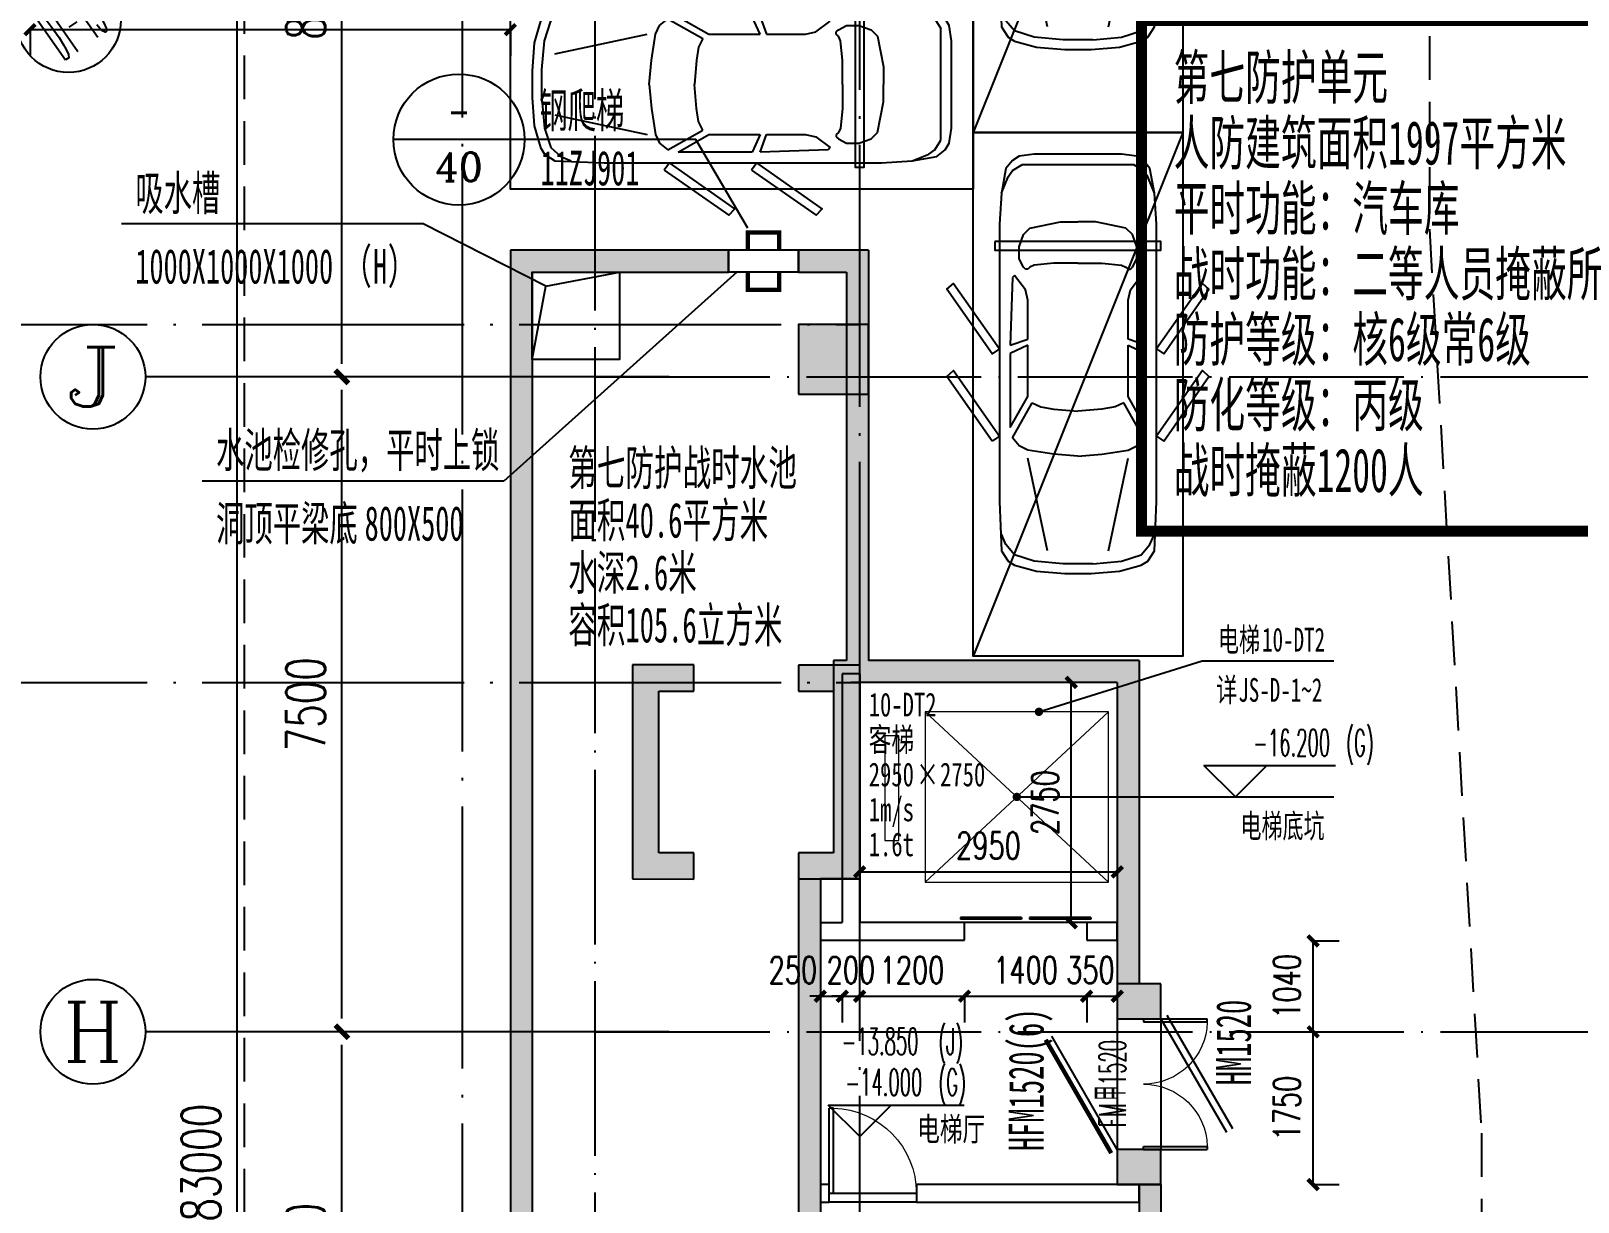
# Model space of a CAD drawing. Header units: millimetres. Extents: x 12325263 to 13848842, y -1463133 to 573208.
# Drawn here: x 12538387 to 12556104, y -1344837 to -1331425 of the extents above; entities that cross this region are included whole.
import ezdxf
from ezdxf.enums import TextEntityAlignment as Align

# ---------------------------------------------------------------- set-up
doc = ezdxf.new("R2010")
doc.units = ezdxf.units.MM
doc.header["$LTSCALE"] = 1000
for name, pattern in [('DASH', [0.35, 0.25, -0.1]), ('DASHED2', [0.375, 0.25, -0.125]), ('DOTE', [2.42, 2, -0.2, 0.02, -0.2]), ('地下室负三层平面图$0$-3F平面$0$$AUDIT_BAD_LTYPE2', [0])]:
    doc.linetypes.add(name, pattern=pattern)
for name, color, linetype in [('A-ANNO-DIMS', 83, 'Continuous'), ('A-ANNO-ELEV', 3, 'Continuous'), ('A-ANNO-IDEN', 2, 'Continuous'), ('A-ANNO-TEXT', 7, 'Continuous'), ('A-AXIS', 16, 'DOTE'), ('A-DOOR', 2, 'Continuous'), ('A-WALL', 5, 'Continuous'), ('A-WALL-PATT', 8, 'Continuous'), ('A_WALL(防火墙)', 151, 'Continuous'), ('AXIS', 3, 'Continuous'), ('AXIS_TEXT', 7, 'Continuous'), ('DOOR_FIRE', 1, 'Continuous'), ('DOOR_FIRE_TEXT', 7, 'Continuous'), ('DOTE', 16, 'DOTE'), ('G-合 -3F地下室墙柱$0$COLUMN', 6, 'Continuous'), ('G-合 -3F地下室墙柱$0$PUB_HATCH', 8, 'Continuous'), ('PUB_DIM', 83, 'Continuous'), ('PUB_HATCH', 8, 'Continuous'), ('PUB_TEXT', 7, 'Continuous'), ('人防墙', 6, 'Continuous'), ('人防平时标注', 42, 'Continuous'), ('人防门', 60, 'Continuous'), ('人防门编号', 73, 'Continuous'), ('人防集水井', 62, 'Continuous'), ('商业酒店共享车位', 53, 'Continuous'), ('地下室轴网$0$DIM-AXISDIMS', 3, 'Continuous'), ('车道中心线', 6, 'Continuous')]:
    doc.layers.add(name, color=color, linetype=linetype)
doc.layers.add('EVTR', color=2, linetype='Continuous', lineweight=13)
doc.layers.add('人防文字', color=3, linetype='Continuous', lineweight=15)
doc.styles.add('_TCH_AXIS', font='COMPLEX', dxfattribs={"bigfont": 'GBCBIG'})
doc.styles.add('_TCH_DIM', font='SIMPLEX.shx', dxfattribs={"width": 0.7, "bigfont": 'GBCBIG.shx'})
doc.styles.add('_TCH_DIM_T3', font='SIMPLEX.shx', dxfattribs={"width": 0.705882, "bigfont": 'GBCBIG.shx'})
doc.styles.add('_TCH_WINDOW', font='SIMPLEX', dxfattribs={"width": 0.7, "height": 3.5, "bigfont": 'GBCBIG'})
doc.styles.add('COMPLEX', font='COMPLEX')
doc.styles.add('TITXV', font='', dxfattribs={"width": 0.7})
doc.styles.add('地下室轴网$0$COMPLEX', font='COMPLEX')
doc.styles.add('宋体', font='', dxfattribs={"width": 0.65})
doc.styles.add('宋体-标注', font='', dxfattribs={"width": 0.6})
doc.styles.add('标注宋体', font='', dxfattribs={"width": 0.6})
doc.styles.get('TITXV').set_extended_font_data('SimSun')
doc.styles.get('宋体').set_extended_font_data('SimSun')
doc.styles.get('宋体-标注').set_extended_font_data('SimSun')
doc.styles.get('标注宋体').set_extended_font_data('NSimSun')
doc.dimstyles.new('_TCH_ARCH&&120', dxfattribs={"dimtxt": 306, "dimasz": 120, "dimexe": 300, "dimexo": 360, "dimgap": 147, "dimtad": 1, "dimdec": 0, "dimzin": 0, "dimdsep": 46, "dimtxsty": '_TCH_DIM_T3', "dimblk": 'ARCHTICK', "dimcen": 0.09, "dimclrt": 7, "dimazin": 2, "dimtfac": 1, "dimtdec": 0, "dimtix": 1, "dimtmove": 2, "dimatfit": 3, "dimfxl": 1, "dimfxlon": 1, "dimtolj": 1, "dimtzin": 0, "dimarcsym": 0})
doc.dimstyles.new('_TCH_ARCH&&150', dxfattribs={"dimtxt": 446.25, "dimasz": 150, "dimexe": 375, "dimexo": 450, "dimgap": 189.375, "dimtad": 1, "dimdec": 0, "dimzin": 0, "dimdsep": 46, "dimtxsty": '_TCH_DIM_T3', "dimblk": 'asdggshdfhsg_ArchTick', "dimcen": 0.09, "dimclrt": 7, "dimazin": 2, "dimtfac": 1, "dimtdec": 0, "dimtix": 1, "dimtmove": 2, "dimatfit": 3, "dimfxl": 1, "dimtolj": 1, "dimtzin": 0, "dimarcsym": 0})

# ---------------------------------------------------------------- blocks, each defined once
blk = doc.blocks.new('asdgafgfadagagfdhdagdgfasdgagasdgdfgdsfh$DorLib2D$00000206')
at = {"color": 0}
for p, q in [((-0.527, 0.213), (0.339, 0.713)), ((-0.5, 0.167), (0.366, 0.667)), ((0.5, -0.167), (-0.366, -0.667)), ((0.527, -0.213), (-0.339, -0.713))]:
    blk.add_line(p, q, dxfattribs=at)
blk = doc.blocks.new('asdgafgf20230228-rf3')
at = {"layer": 'PUB_HATCH'}
for points in [[(1150, 26150), (900, 26400), (900, 13600), (1150, 13850)], [(1150, 26150), (3400, 26150), (3400, 26400), (900, 26400)], [(5000, 26400), (4200, 26400), (4200, 26150), (4750, 26150)], [(5000, 26400), (4750, 26150), (4750, 21700), (4850, 21617), (5000, 21700)], [(4900, 21450), (4600, 21700), (4600, 19500), (4900, 19200)], [(4850, 21617), (4750, 21700), (4600, 21700), (4900, 21450), (4800, 21450)], [(7850, 21450), (8100, 21700), (5000, 21700), (4850, 21617), (4800, 21450)], [(8100, 21700), (7850, 21450), (7850, 18000), (8100, 18000)], [(4450, 19200), (4200, 19500), (4200, 13850), (4450, 13600)], [(4900, 19200), (4600, 19500), (4200, 19500), (4450, 19200)], [(7850, 18000), (7850, 17600), (8350, 17600), (8350, 18000)], [(8350, 15700), (8350, 16100), (7850, 16100), (7850, 15700)], [(8100, 15700), (8100, 13800), (8350, 13550), (8350, 15700)]]:
    blk.add_hatch(color=256, dxfattribs=at).paths.add_polyline_path(points)
at = {"layer": '人防墙'}
for p, q in [((900, 26400), (900, 13600)), ((3400, 26400), (900, 26400)), ((3400, 26150), (3400, 26400)), ((5000, 26400), (4200, 26400)), ((4200, 26400), (4200, 26150)), ((5000, 26400), (5000, 21700)), ((1150, 26150), (1150, 13850)), ((1150, 26150), (3400, 26150)), ((4200, 26150), (4750, 26150)), ((4750, 26150), (4750, 21700)), ((4600, 21700), (4600, 19500)), ((4750, 21700), (4600, 21700)), ((8100, 21700), (5000, 21700)), ((8100, 21700), (8100, 18000)), ((4800, 21450), (4900, 21450)), ((7850, 21450), (4800, 21450)), ((4900, 21450), (4900, 19200)), ((7850, 21450), (7850, 18000)), ((4200, 19500), (4200, 13850)), ((4600, 19500), (4200, 19500)), ((4450, 19200), (4450, 13600)), ((4900, 19200), (4450, 19200)), ((7850, 18000), (7850, 17600)), ((8350, 18000), (7850, 18000)), ((8100, 18000), (7850, 18000)), ((8350, 17600), (8350, 18000)), ((7850, 17600), (8350, 17600)), ((8350, 16100), (7850, 16100)), ((7850, 16100), (7850, 15700)), ((8350, 15700), (8350, 16100)), ((7850, 15700), (8350, 15700)), ((8100, 15700), (8100, 13800)), ((8350, 15700), (8100, 15700)), ((8350, 15700), (8350, 13550))]:
    blk.add_line(p, q, dxfattribs=at)
at = {"layer": '人防平时标注'}
for p, q in [((1061, 27668), (-439, 27668)), ((3024, 27668), (1061, 27668)), ((3619, 26653), (3024, 27668))]:
    blk.add_line(p, q, dxfattribs=at)
for centre, radius in [((311, 27668), 750), ((3619, 26653), 0)]:
    blk.add_circle(centre, radius, dxfattribs=at)
at = {"layer": '人防文字', "const_width": 125}
blk.add_lwpolyline([(8128, 29030), (13900, 29030), (13900, 23183), (8128, 23183)], close=True, dxfattribs=at)
at = {"layer": '人防门', "linetype": 'DASH'}
for p, q in [((3400, 26400), (3400, 26150)), ((4200, 26150), (4200, 26400))]:
    blk.add_line(p, q, dxfattribs=at)
at = {"layer": '人防门'}
for p, q in [((4200, 26400), (3400, 26400)), ((4200, 26150), (3400, 26150)), ((7850, 17600, 0), (7850, 16100, 0)), ((8350, 17600, 0), (8350, 16100, 0))]:
    blk.add_line(p, q, dxfattribs=at)
at = {"layer": '人防门', "const_width": 50}
for points in [[(3978, 26400), (3978, 26603), (3619, 26603), (3619, 26400)], [(3978, 26150), (3978, 25947), (3619, 25947), (3619, 26150)], [(7031, 17359), (7781, 16060)]]:
    blk.add_lwpolyline(points, dxfattribs=at)
at = {"layer": '人防门编号', "linetype": 'Continuous'}
for p, q in [((-98, 26701), (-3552, 26701)), ((1308, 25988), (-98, 26701)), ((3493, 26150), (826, 23757)), ((826, 23757), (-2628, 23757))]:
    blk.add_line(p, q, dxfattribs=at)
at = {"layer": '人防集水井'}
blk.add_lwpolyline([(1150, 25150), (1150, 26150), (2150, 26150), (2150, 25150)], close=True, dxfattribs=at)
blk.add_lwpolyline([(1150, 25150), (1308, 25988), (2150, 26150)], dxfattribs=at)
at = {"layer": '人防门', "xscale": -1500, "yscale": -1500, "zscale": 500, "rotation": 269.9997584257221}
blk.add_blockref('asdgafgfadagagfdhdagdgfasdgagasdgdfgdsfh$DorLib2D$00000206', (8100, 16850), dxfattribs=at)
at = {"layer": 'PUB_TEXT', "style": '_TCH_AXIS', "width": 0.777778}
blk.add_text('-', height=392, dxfattribs=at).set_placement((181, 27807), (442, 27807), align=Align.FIT)
at = {"layer": 'PUB_TEXT', "style": '_TCH_AXIS'}
blk.add_text('40', height=326.1, dxfattribs=at).set_placement((39, 27193), (583, 27193), align=Align.FIT)
at = {"layer": 'PUB_TEXT', "linetype": 'Continuous', "style": '宋体-标注', "width": 0.6}
for s, height, p in [('吸水槽', 396.5, (-3395, 26858)), ('1000X1000X1000', 396.52, (-3395, 26018)), ('（', 397, (-1013, 26018)), ('H', 397, (-673, 26018)), ('）', 397, (-503, 26018)), ('水池检修孔，平时上锁', 396.5, (-2470, 23914)), ('洞顶平梁底', 396.5, (-2470, 23074)), ('800X500', 396.5, (-769, 23074))]:
    blk.add_text(s, height=height, dxfattribs=at).set_placement(p)
at = {"layer": '人防平时标注', "style": '宋体-标注', "width": 0.6}
for s, p in [('钢爬梯', (1232, 27804, 0)), ('11ZJ901', (1246, 27143, 0))]:
    blk.add_text(s, height=396.5, dxfattribs=at).set_placement(p)
at = {"layer": '人防文字', "style": '标注宋体', "width": 0.6}
for s, height, p in [('第七防护单元', 500, (8496, 28131)), ('人防建筑面积1997平方米', 500, (8496, 27381)), ('平时功能：汽车库', 500, (8496, 26631)), ('战时功能：二等人员掩蔽所', 500, (8496, 25881)), ('防护等级：核6级常6级', 500, (8496, 25131)), ('防化等级：丙级', 500, (8496, 24381)), ('第七防护战时水池', 400, (1563, 23709)), ('战时掩蔽1200人', 500, (8496, 23631)), ('面积40.6平方米', 400, (1563, 23109)), ('水深2.6米', 400, (1563, 22509)), ('容积105.6立方米', 400, (1563, 21909))]:
    blk.add_text(s, height=height, rotation=359.9999, dxfattribs=at).set_placement(p)
at = {"layer": '人防门编号', "style": '标注宋体', "width": 0.6}
for s, p in [('HM1520', (9381, 16837)), ('HFM1520(6)', (7006, 16083))]:
    blk.add_text(s, height=400, rotation=89.9995, dxfattribs=at).set_placement(p)
blk = doc.blocks.new('A$C29311F2C')
at = {"layer": 'DOTE', "linetype": 'DOTE', "ltscale": 1.5}
for p, q in [((151904, 72413.1), (144763.1, 113082.9)), ((147477.5, 71313.8, 0), (140281.6, 112296, 0)), ((107752.1, 91418.1, 0), (147346.4, 98370.3)), ((108461.1, 87379.9, 0), (148055.4, 94332.1))]:
    blk.add_line(p, q, dxfattribs=at)
blk = doc.blocks.new('asdfasdgdrg')
at = {"layer": '车道中心线', "linetype": 'DASHED2', "ltscale": 2}
for p, q in [((-59056, -11591), (-59056, -40445)), ((-45481, -12120), (-45481, -19579)), ((-45481, -19579), (-44886, -29932)), ((-44886, -29932), (-44886, -74746))]:
    blk.add_line(p, q, dxfattribs=at)
blk = doc.blocks.new('asdfsfsdf')
at = {"color": 253, "linetype": '地下室负三层平面图$0$-3F平面$0$$AUDIT_BAD_LTYPE2', "transparency": 33554559, "extrusion": (0.000447791, 3.52996e-16, 1)}
for p, q in [((-500, -141, 0), (-725, -212, 0)), ((-169, -110, 0), (-500, -141, 0)), ((169, -110, 0), (-169, -110, 0)), ((169, -110, 0), (500, -141, 0)), ((500, -141, 0), (725, -212, 0)), ((-825, -329, 0), (-875, -447, 0)), ((-725, -212, 0), (-825, -329, 0)), ((-350, -259, 0), (-575, -1318, 0)), ((350, -259, 0), (575, -1318, 0)), ((725, -212, 0), (825, -329, 0)), ((825, -329, 0), (875, -447, 0)), ((-575, -1412, 0), (-675, -1459, 0)), ((-275, -1365, 0), (-575, -1412, 0)), ((0, -1341), (-275, -1365, 0)), ((0, -1341), (275, -1365, 0)), ((275, -1365, 0), (575, -1412, 0)), ((575, -1412, 0), (675, -1459, 0)), ((-675, -1459, 0), (-750, -1553, 0)), ((-750, -1553, 0), (-525, -1953, 0)), ((750, -1553, 0), (525, -1953, 0)), ((675, -1459, 0), (750, -1553, 0)), ((-775, -2518, 0), (-775, -1671, 0)), ((-775, -1671, 0), (-575, -2024, 0)), ((775, -1671, 0), (575, -2024, 0)), ((775, -2518, 0), (775, -1671, 0)), ((-525, -1953, 0), (-425, -1906, 0)), ((-425, -1906, 0), (-275, -1882, 0)), ((-275, -1882, 0), (0, -1859)), ((275, -1882, 0), (0, -1859)), ((425, -1906, 0), (275, -1882, 0)), ((525, -1953, 0), (425, -1906, 0)), ((-575, -2024, 0), (-575, -2612, 0)), ((575, -2024, 0), (575, -2612, 0)), ((-575, -2612, 0), (-775, -2518, 0)), ((-775, -2612, 0), (-575, -2682, 0)), ((-750, -3388, 0), (-775, -2612, 0)), ((575, -2612, 0), (775, -2518, 0)), ((775, -2612, 0), (575, -2682, 0)), ((750, -3388, 0), (775, -2612, 0)), ((-575, -2682, 0), (-575, -3129, 0)), ((575, -2682, 0), (575, -3129, 0)), ((-575, -3129, 0), (-600, -3247, 0)), ((575, -3129, 0), (600, -3247, 0)), ((-600, -3247, 0), (-725, -3412, 0)), ((600, -3247, 0), (725, -3412, 0)), ((-725, -3412, 0), (-750, -3388, 0)), ((-625, -3506, 0), (-675, -3600, 0)), ((-600, -3482, 0), (-625, -3506, 0)), ((-575, -3482, 0), (-600, -3482, 0)), ((-550, -3506, 0), (-575, -3482, 0)), ((-500, -3529, 0), (-550, -3506, 0)), ((-275, -3553, 0), (-500, -3529, 0)), ((275, -3553, 0), (500, -3529, 0)), ((500, -3529, 0), (550, -3506, 0)), ((550, -3506, 0), (575, -3482, 0)), ((575, -3482, 0), (600, -3482, 0)), ((600, -3482, 0), (625, -3506, 0)), ((625, -3506, 0), (675, -3600, 0)), ((725, -3412, 0), (750, -3388, 0)), ((-675, -3600, 0), (-675, -3741, 0)), ((0, -3553), (-275, -3553, 0)), ((0, -3553), (275, -3553, 0)), ((675, -3600, 0), (675, -3741, 0)), ((-675, -3741, 0), (-625, -3882, 0)), ((-625, -3882, 0), (-550, -3953, 0)), ((625, -3882, 0), (550, -3953, 0)), ((675, -3741, 0), (625, -3882, 0)), ((-550, -3953, 0), (-200, -4024, 0)), ((-200, -4024, 0), (0, -4024)), ((200, -4024, 0), (0, -4024)), ((550, -3953, 0), (200, -4024, 0)), ((-875, -4353, 0), (-800, -4541, 0)), ((875, -4353, 0), (800, -4541, 0)), ((-800, -4541, 0), (-750, -4612, 0)), ((800, -4541, 0), (750, -4612, 0)), ((-750, -4612, 0), (-641, -4680, 0)), ((641, -4680, 0), (-641, -4680, 0)), ((750, -4612, 0), (641, -4680, 0))]:
    blk.add_line(p, q, dxfattribs=at)
for points in [[(-475, -24), (-150, 0), (150, 0), (475, -24), (725, -94), (800, -141), (875, -259), (900, -824), (900, -4000), (875, -4353), (825, -4635), (750, -4729), (675, -4776), (500, -4800), (-500, -4800), (-675, -4776), (-750, -4729), (-825, -4635), (-875, -4353), (-900, -4000), (-900, -824), (-875, -259), (-800, -141), (-725, -94)], [(-982, -1513), (-1500, -2253), (-1425, -2321), (-900, -1571)]]:
    blk.add_lwpolyline(points, close=True, dxfattribs=at)
at = {"color": 253, "linetype": '地下室负三层平面图$0$-3F平面$0$$AUDIT_BAD_LTYPE2', "transparency": 33554559, "extrusion": (0.000447791, 3.52996e-16, 1), "elevation": 0}
for points in [[(982, -1513), (1500, -2253), (1425, -2321), (900, -1571)], [(-900, -2571), (-982, -2513), (-1500, -3253), (-1425, -3321)], [(982, -2513), (1500, -3253), (1425, -3321), (900, -2571)]]:
    blk.add_lwpolyline(points, close=True, dxfattribs=at)
blk = doc.blocks.new('A$C122A6A94')
blk.add_line((0, 2400), (6000, 0))
for points in [[(0, 0), (0, 2400), (6000, 2400), (6000, 0)], [(1250, 250), (1350, 250), (1350, 2150), (1250, 2150)]]:
    blk.add_lwpolyline(points, close=True)
at = {"xscale": -1, "rotation": 270}
blk.add_blockref('asdfsfsdf', (5050, 1200), dxfattribs=at)
blk = doc.blocks.new('A$C06465456')
for points in [[(0, 5300), (2400, 5300), (2400, 0), (0, 0)], [(250, 4050), (250, 3950), (2150, 3950), (2150, 4050)]]:
    blk.add_lwpolyline(points, close=True)
at = {"xscale": -1, "rotation": 180}
blk.add_blockref('asdfsfsdf', (1200, 250), dxfattribs=at)
blk = doc.blocks.new('_AXISO')
blk.add_circle((0, 0), 0.5)
at = {"layer": 'AXIS_TEXT', "style": 'COMPLEX', "width": 1.041667}
blk.add_attdef('A', text='', height=0.56, dxfattribs=at).set_placement((-0.25, -0.28), (0.25, -0.28), align=Align.FIT)
blk = doc.blocks.new('asdggshdfhsg_ArchTick')
at = {"color": 0, "linetype": 'ByBlock', "const_width": 0.4}
blk.add_lwpolyline([(-0.5, -0.5), (0.5, 0.5)], dxfattribs=at)
blk = doc.blocks.new('*D5258')
at = {"layer": 'AXIS', "color": 0, "lineweight": -2, "transparency": 16777216}
for p, q in [((12411817, 1078990), (12406942, 1078990)), ((12407317, 996140), (12407317, 1078840)), ((12411817, 995990), (12406942, 995990))]:
    blk.add_line(p, q, dxfattribs=at)
at = {"layer": 'Defpoints', "color": 0, "transparency": 16777216}
for p in [(12407317, 1078990), (12412267, 1078990), (12412267, 995990)]:
    blk.add_point(p, dxfattribs=at)
at = {"layer": 'AXIS', "color": 0, "lineweight": -2, "transparency": 16777216, "xscale": 150, "yscale": 150, "zscale": 150}
for p, rotation in [((12407317, 1078990), 90), ((12407317, 995990), 270)]:
    blk.add_blockref('asdggshdfhsg_ArchTick', p, dxfattribs=dict(at, rotation=rotation))
at = {"layer": 'AXIS', "color": 7, "transparency": 16777216, "insert": (12406904, 1037490), "char_height": 446.2, "attachment_point": 5, "rotation": 90, "style": '_TCH_DIM_T3'}
blk.add_mtext('\\A1;83000', dxfattribs=at)
blk = doc.blocks.new('*D5266')
at = {"layer": 'AXIS', "color": 0, "lineweight": -2, "transparency": 16777216}
for p, q in [((12411817, 1038990), (12408142, 1038990)), ((12408517, 1034140), (12408517, 1038840)), ((12411817, 1033990), (12408142, 1033990))]:
    blk.add_line(p, q, dxfattribs=at)
at = {"layer": 'Defpoints', "color": 0, "transparency": 16777216}
for p in [(12408517, 1038990), (12412267, 1038990), (12412267, 1033990)]:
    blk.add_point(p, dxfattribs=at)
at = {"layer": 'AXIS', "color": 0, "lineweight": -2, "transparency": 16777216, "xscale": 150, "yscale": 150, "zscale": 150}
for p, rotation in [((12408517, 1038990), 90), ((12408517, 1033990), 270)]:
    blk.add_blockref('asdggshdfhsg_ArchTick', p, dxfattribs=dict(at, rotation=rotation))
at = {"layer": 'AXIS', "color": 7, "transparency": 16777216, "insert": (12408104, 1036490), "char_height": 446.2, "attachment_point": 5, "rotation": 90, "style": '_TCH_DIM_T3'}
blk.add_mtext('\\A1;5000', dxfattribs=at)
blk = doc.blocks.new('*D5267')
at = {"layer": 'AXIS', "color": 0, "lineweight": -2, "transparency": 16777216}
for p, q in [((12411817, 1046490), (12408142, 1046490)), ((12408517, 1039140), (12408517, 1046340)), ((12411817, 1038990), (12408142, 1038990))]:
    blk.add_line(p, q, dxfattribs=at)
at = {"layer": 'Defpoints', "color": 0, "transparency": 16777216}
for p in [(12408517, 1046490), (12412267, 1046490), (12412267, 1038990)]:
    blk.add_point(p, dxfattribs=at)
at = {"layer": 'AXIS', "color": 0, "lineweight": -2, "transparency": 16777216, "xscale": 150, "yscale": 150, "zscale": 150}
for p, rotation in [((12408517, 1046490), 90), ((12408517, 1038990), 270)]:
    blk.add_blockref('asdggshdfhsg_ArchTick', p, dxfattribs=dict(at, rotation=rotation))
at = {"layer": 'AXIS', "color": 7, "transparency": 16777216, "insert": (12408104, 1042740), "char_height": 446.2, "attachment_point": 5, "rotation": 90, "style": '_TCH_DIM_T3'}
blk.add_mtext('\\A1;7500', dxfattribs=at)
blk = doc.blocks.new('*D5268')
at = {"layer": 'AXIS', "color": 0, "lineweight": -2, "transparency": 16777216}
for p, q in [((12411817, 1055290), (12408142, 1055290)), ((12408517, 1046640), (12408517, 1055140)), ((12411817, 1046490), (12408142, 1046490))]:
    blk.add_line(p, q, dxfattribs=at)
at = {"layer": 'Defpoints', "color": 0, "transparency": 16777216}
for p in [(12408517, 1055290), (12412267, 1055290), (12412267, 1046490)]:
    blk.add_point(p, dxfattribs=at)
at = {"layer": 'AXIS', "color": 0, "lineweight": -2, "transparency": 16777216, "xscale": 150, "yscale": 150, "zscale": 150}
for p, rotation in [((12408517, 1055290), 90), ((12408517, 1046490), 270)]:
    blk.add_blockref('asdggshdfhsg_ArchTick', p, dxfattribs=dict(at, rotation=rotation))
at = {"layer": 'AXIS', "color": 7, "transparency": 16777216, "insert": (12408104, 1050890), "char_height": 446.2, "attachment_point": 5, "rotation": 90, "style": '_TCH_DIM_T3'}
blk.add_mtext('\\A1;8800', dxfattribs=at)
blk = doc.blocks.new('_FZH')
blk.add_lwpolyline([(-0.5, -0.5), (0.5, -0.5), (0.5, 0.5), (-0.5, 0.5)], close=True)
at = {"layer": 'PUB_HATCH'}
blk.add_solid([(-0.5, -0.5), (0.5, -0.5), (-0.5, 0.5), (0.5, 0.5)], dxfattribs=at)
blk = doc.blocks.new('asdggG-合 -3F地下室墙柱')
at = {"layer": 'G-合 -3F地下室墙柱$0$PUB_HATCH'}
for points in [[(711590365, 2542232945), (711590417, 2542232650), (711590811, 2542232719), (711591131, 2542230897), (711590737, 2542230827), (711590789, 2542230532), (711591478, 2542230653), (711591054, 2542233066)], [(711588841, 2542232373), (711589235, 2542232442), (711589183, 2542232738), (711588493, 2542232617), (711588917, 2542230203), (711589607, 2542230324), (711589555, 2542230620), (711589161, 2542230551)]]:
    blk.add_hatch(color=256, dxfattribs=at).paths.add_polyline_path(points)
at = {"layer": 'G-合 -3F地下室墙柱$0$COLUMN', "color": 2}
for p, q in [((711591054, 2542233066), (711590365, 2542232945)), ((711591478, 2542230653), (711591054, 2542233066)), ((711590365, 2542232945), (711590417, 2542232650)), ((711589183, 2542232738), (711588493, 2542232617)), ((711589235, 2542232442), (711589183, 2542232738)), ((711590417, 2542232650), (711590811, 2542232719)), ((711590811, 2542232719), (711591131, 2542230897)), ((711588493, 2542232617), (711588917, 2542230203)), ((711588841, 2542232373), (711589235, 2542232442)), ((711589161, 2542230551), (711588841, 2542232373)), ((711591131, 2542230897), (711590737, 2542230827)), ((711590737, 2542230827), (711590789, 2542230532)), ((711589555, 2542230620), (711589161, 2542230551)), ((711589607, 2542230324), (711589555, 2542230620)), ((711590789, 2542230532), (711591478, 2542230653)), ((711588917, 2542230203), (711589607, 2542230324))]:
    blk.add_line(p, q, dxfattribs=at)
at = {"layer": 'G-合 -3F地下室墙柱$0$COLUMN', "color": 2, "xscale": 799.999999747812, "yscale": 799.9999996097829, "zscale": 799.9999996097829, "rotation": 9.958774290714244}
blk.add_blockref('_FZH', (711590154, 2542236462), dxfattribs=at)
blk = doc.blocks.new('asdggbj-13-地下室轴网$0$_axiso')
blk.add_circle((0, 0), 0.5)
at = {"color": 7, "style": '地下室轴网$0$COMPLEX', "width": 1.150013}
blk.add_attdef('A', text='', height=0.55, dxfattribs=at).set_placement((-0.261, -0.296), (0.281, -0.296), align=Align.FIT)
blk = doc.blocks.new('asdfds')
at = {"layer": '地下室轴网$0$DIM-AXISDIMS', "color": 3}
ref = blk.add_blockref('asdggbj-13-地下室轴网$0$_axiso', (711580853.9, 2542238774.8), dxfattribs=dict(at, xscale=1200.000000000001, yscale=1200.000000000001, zscale=1200.000000000001, rotation=45.00000003304981))
ref.add_attrib('A', 'D1-15', dxfattribs={"layer": '0', "color": 7, "height": 660, "rotation": 45, "style": '地下室轴网$0$COMPLEX', "width": 0.225003}).set_placement((711580883.1, 2542238302.1), (711581343.2, 2542238762.2), align=Align.FIT)
blk = doc.blocks.new('_ArchTick')
at = {"color": 0, "linetype": 'ByBlock', "const_width": 0.4}
blk.add_lwpolyline([(-0.5, -0.5), (0.5, 0.5)], dxfattribs=at)
blk = doc.blocks.new('*D3260')
at = {"layer": 'A-ANNO-DIMS', "color": 0, "lineweight": -2, "transparency": 16777216}
for p, q in [((12553069, -1341847), (12553370, -1341847)), ((12553070, -1342887), (12553070, -1341847)), ((12553069, -1342887), (12553370, -1342887))]:
    blk.add_line(p, q, dxfattribs=at)
at = {"layer": 'Defpoints', "color": 0, "transparency": 16777216}
for p in [(12550827, -1341847), (12553070, -1341847), (12550827, -1342887)]:
    blk.add_point(p, dxfattribs=at)
at = {"layer": 'A-ANNO-DIMS', "color": 0, "lineweight": -2, "transparency": 16777216, "xscale": 120, "yscale": 120, "zscale": 120}
for p, rotation in [((12553070, -1341847), 89.99987224195834), ((12553070, -1342887), 269.9998722419583)]:
    blk.add_blockref('_ArchTick', p, dxfattribs=dict(at, rotation=rotation))
at = {"layer": 'A-ANNO-DIMS', "color": 7, "transparency": 16777216, "insert": (12552770, -1342367), "char_height": 306, "attachment_point": 5, "rotation": 89.9999, "style": '_TCH_DIM_T3'}
blk.add_mtext('\\A1;1040', dxfattribs=at)
blk = doc.blocks.new('*D3261')
at = {"layer": 'A-ANNO-DIMS', "color": 0, "lineweight": -2, "transparency": 16777216}
for p, q in [((12553069, -1342887), (12553370, -1342887)), ((12553070, -1344637), (12553070, -1342887)), ((12553069, -1344637), (12553370, -1344637))]:
    blk.add_line(p, q, dxfattribs=at)
at = {"layer": 'Defpoints', "color": 0, "transparency": 16777216}
for p in [(12550827, -1342887), (12553070, -1342887), (12550827, -1344637)]:
    blk.add_point(p, dxfattribs=at)
at = {"layer": 'A-ANNO-DIMS', "color": 0, "lineweight": -2, "transparency": 16777216, "xscale": 120, "yscale": 120, "zscale": 120}
for p, rotation in [((12553070, -1342887), 89.99987224197262), ((12553070, -1344637), 269.9998722419726)]:
    blk.add_blockref('_ArchTick', p, dxfattribs=dict(at, rotation=rotation))
at = {"layer": 'A-ANNO-DIMS', "color": 7, "transparency": 16777216, "insert": (12552770, -1343762), "char_height": 306, "attachment_point": 5, "rotation": 89.9999, "style": '_TCH_DIM_T3'}
blk.add_mtext('\\A1;1750', dxfattribs=at)
blk = doc.blocks.new('*D3267')
at = {"layer": 'Defpoints', "color": 0, "transparency": 16777216}
for p in [(12550477, -1341487), (12550827, -1341487), (12550827, -1342480)]:
    blk.add_point(p, dxfattribs=at)
at = {"layer": 'PUB_DIM', "color": 0, "lineweight": -2, "transparency": 16777216}
for p, q in [((12550477, -1342479), (12550477, -1342780)), ((12550477, -1342480), (12550827, -1342480)), ((12550827, -1342479), (12550827, -1342780))]:
    blk.add_line(p, q, dxfattribs=at)
at = {"layer": 'PUB_DIM', "color": 0, "lineweight": -2, "transparency": 16777216, "xscale": 120, "yscale": 120, "zscale": 120, "rotation": 180}
blk.add_blockref('_ArchTick', (12550477, -1342480), dxfattribs=at)
at = {"layer": 'PUB_DIM', "color": 0, "lineweight": -2, "transparency": 16777216, "xscale": 120, "yscale": 120, "zscale": 120}
blk.add_blockref('_ArchTick', (12550827, -1342480), dxfattribs=at)
at = {"layer": 'PUB_DIM', "color": 7, "transparency": 16777216, "insert": (12550520, -1342180), "char_height": 306, "attachment_point": 5, "style": '_TCH_DIM_T3'}
blk.add_mtext('\\A1;350', dxfattribs=at)
blk = doc.blocks.new('*D3268')
at = {"layer": 'Defpoints', "color": 0, "transparency": 16777216}
for p in [(12549077, -1341487), (12550477, -1341487), (12550477, -1342480)]:
    blk.add_point(p, dxfattribs=at)
at = {"layer": 'PUB_DIM', "color": 0, "lineweight": -2, "transparency": 16777216}
for p, q in [((12549077, -1342479), (12549077, -1342780)), ((12549077, -1342480), (12550477, -1342480)), ((12550477, -1342479), (12550477, -1342780))]:
    blk.add_line(p, q, dxfattribs=at)
at = {"layer": 'PUB_DIM', "color": 0, "lineweight": -2, "transparency": 16777216, "xscale": 120, "yscale": 120, "zscale": 120, "rotation": 180}
blk.add_blockref('_ArchTick', (12549077, -1342480), dxfattribs=at)
at = {"layer": 'PUB_DIM', "color": 0, "lineweight": -2, "transparency": 16777216, "xscale": 120, "yscale": 120, "zscale": 120}
blk.add_blockref('_ArchTick', (12550477, -1342480), dxfattribs=at)
at = {"layer": 'PUB_DIM', "color": 7, "transparency": 16777216, "insert": (12549777, -1342180), "char_height": 306, "attachment_point": 5, "style": '_TCH_DIM_T3'}
blk.add_mtext('\\A1;1400', dxfattribs=at)
blk = doc.blocks.new('*D3269')
at = {"layer": 'Defpoints', "color": 0, "transparency": 16777216}
for p in [(12547877, -1341487), (12549077, -1341487), (12549077, -1342480)]:
    blk.add_point(p, dxfattribs=at)
at = {"layer": 'PUB_DIM', "color": 0, "lineweight": -2, "transparency": 16777216}
for p, q in [((12547877, -1342479), (12547877, -1342780)), ((12547877, -1342480), (12549077, -1342480)), ((12549077, -1342479), (12549077, -1342780))]:
    blk.add_line(p, q, dxfattribs=at)
at = {"layer": 'PUB_DIM', "color": 0, "lineweight": -2, "transparency": 16777216, "xscale": 120, "yscale": 120, "zscale": 120, "rotation": 180}
blk.add_blockref('_ArchTick', (12547877, -1342480), dxfattribs=at)
at = {"layer": 'PUB_DIM', "color": 0, "lineweight": -2, "transparency": 16777216, "xscale": 120, "yscale": 120, "zscale": 120}
blk.add_blockref('_ArchTick', (12549077, -1342480), dxfattribs=at)
at = {"layer": 'PUB_DIM', "color": 7, "transparency": 16777216, "insert": (12548477, -1342180), "char_height": 306, "attachment_point": 5, "style": '_TCH_DIM_T3'}
blk.add_mtext('\\A1;1200', dxfattribs=at)
blk = doc.blocks.new('*D3270')
at = {"layer": 'Defpoints', "color": 0, "transparency": 16777216}
for p in [(12547677, -1341487), (12547877, -1341487), (12547877, -1342480)]:
    blk.add_point(p, dxfattribs=at)
at = {"layer": 'PUB_DIM', "color": 0, "lineweight": -2, "transparency": 16777216}
for p, q in [((12547677, -1342480), (12547557, -1342480)), ((12547677, -1342479), (12547677, -1342780)), ((12547677, -1342480), (12547877, -1342480)), ((12547877, -1342479), (12547877, -1342780)), ((12547877, -1342480), (12547997, -1342480))]:
    blk.add_line(p, q, dxfattribs=at)
at = {"layer": 'PUB_DIM', "color": 0, "lineweight": -2, "transparency": 16777216, "xscale": 120, "yscale": 120, "zscale": 120}
blk.add_blockref('_ArchTick', (12547677, -1342480), dxfattribs=at)
at = {"layer": 'PUB_DIM', "color": 0, "lineweight": -2, "transparency": 16777216, "xscale": 120, "yscale": 120, "zscale": 120, "rotation": 180}
blk.add_blockref('_ArchTick', (12547877, -1342480), dxfattribs=at)
at = {"layer": 'PUB_DIM', "color": 7, "transparency": 16777216, "insert": (12547777, -1342180), "char_height": 306, "attachment_point": 5, "style": '_TCH_DIM_T3'}
blk.add_mtext('\\A1;200', dxfattribs=at)
blk = doc.blocks.new('*D3271')
at = {"layer": 'Defpoints', "color": 0, "transparency": 16777216}
for p in [(12547427, -1341487), (12547677, -1341487), (12547677, -1342480)]:
    blk.add_point(p, dxfattribs=at)
at = {"layer": 'PUB_DIM', "color": 0, "lineweight": -2, "transparency": 16777216}
for p, q in [((12547427, -1342480), (12547307, -1342480)), ((12547427, -1342479), (12547427, -1342780)), ((12547427, -1342480), (12547677, -1342480)), ((12547677, -1342479), (12547677, -1342780)), ((12547677, -1342480), (12547797, -1342480))]:
    blk.add_line(p, q, dxfattribs=at)
at = {"layer": 'PUB_DIM', "color": 0, "lineweight": -2, "transparency": 16777216, "xscale": 120, "yscale": 120, "zscale": 120}
blk.add_blockref('_ArchTick', (12547427, -1342480), dxfattribs=at)
at = {"layer": 'PUB_DIM', "color": 0, "lineweight": -2, "transparency": 16777216, "xscale": 120, "yscale": 120, "zscale": 120, "rotation": 180}
blk.add_blockref('_ArchTick', (12547677, -1342480), dxfattribs=at)
at = {"layer": 'PUB_DIM', "color": 7, "transparency": 16777216, "insert": (12547113, -1342180), "char_height": 306, "attachment_point": 5, "style": '_TCH_DIM_T3'}
blk.add_mtext('\\A1;250', dxfattribs=at)
blk = doc.blocks.new('*D3666')
at = {"layer": 'A-ANNO-DIMS', "color": 0, "lineweight": -2, "transparency": 16777216}
for p, q in [((12550301, -1338887), (12550000, -1338887)), ((12550300, -1341637), (12550300, -1338887)), ((12550301, -1341637), (12550000, -1341637))]:
    blk.add_line(p, q, dxfattribs=at)
at = {"layer": 'Defpoints', "color": 0, "transparency": 16777216}
for p in [(12550300, -1338887), (12550897, -1338887), (12550897, -1341637)]:
    blk.add_point(p, dxfattribs=at)
at = {"layer": 'A-ANNO-DIMS', "color": 0, "lineweight": -2, "transparency": 16777216, "xscale": 120, "yscale": 120, "zscale": 120}
for p, rotation in [((12550300, -1338887), 90), ((12550300, -1341637), 270)]:
    blk.add_blockref('_ArchTick', p, dxfattribs=dict(at, rotation=rotation))
at = {"layer": 'A-ANNO-DIMS', "color": 7, "transparency": 16777216, "insert": (12550000, -1340262), "char_height": 306, "attachment_point": 5, "rotation": 90, "style": '_TCH_DIM_T3'}
blk.add_mtext('\\A1;2750', dxfattribs=at)
blk = doc.blocks.new('*D3667')
at = {"layer": 'A-ANNO-DIMS', "color": 0, "lineweight": -2, "transparency": 16777216}
for p, q in [((12547877, -1341054), (12547877, -1341355)), ((12547877, -1341055), (12550827, -1341055)), ((12550827, -1341054), (12550827, -1341355))]:
    blk.add_line(p, q, dxfattribs=at)
at = {"layer": 'Defpoints', "color": 0, "transparency": 16777216}
for p in [(12547877, -1340212), (12550827, -1340212), (12550827, -1341055)]:
    blk.add_point(p, dxfattribs=at)
at = {"layer": 'A-ANNO-DIMS', "color": 0, "lineweight": -2, "transparency": 16777216, "xscale": 120, "yscale": 120, "zscale": 120, "rotation": 180}
blk.add_blockref('_ArchTick', (12547877, -1341055), dxfattribs=at)
at = {"layer": 'A-ANNO-DIMS', "color": 0, "lineweight": -2, "transparency": 16777216, "xscale": 120, "yscale": 120, "zscale": 120}
blk.add_blockref('_ArchTick', (12550827, -1341055), dxfattribs=at)
at = {"layer": 'A-ANNO-DIMS', "color": 7, "transparency": 16777216, "insert": (12549352, -1340755), "char_height": 306, "attachment_point": 5, "style": '_TCH_DIM_T3'}
blk.add_mtext('\\A1;2950', dxfattribs=at)
blk = doc.blocks.new('*D3698')
at = {"layer": 'Defpoints', "color": 0, "transparency": 16777216}
for p in [(12538377, -1330508), (12543877, -1330508), (12543877, -1331410)]:
    blk.add_point(p, dxfattribs=at)
at = {"layer": 'PUB_DIM', "color": 0, "lineweight": -2, "transparency": 16777216}
for p, q in [((12538377, -1331409), (12538377, -1331710)), ((12538377, -1331410), (12543877, -1331410)), ((12543877, -1331409), (12543877, -1331710))]:
    blk.add_line(p, q, dxfattribs=at)
at = {"layer": 'PUB_DIM', "color": 0, "lineweight": -2, "transparency": 16777216, "xscale": 120, "yscale": 120, "zscale": 120, "rotation": 180}
blk.add_blockref('_ArchTick', (12538377, -1331410), dxfattribs=at)
at = {"layer": 'PUB_DIM', "color": 0, "lineweight": -2, "transparency": 16777216, "xscale": 120, "yscale": 120, "zscale": 120}
blk.add_blockref('_ArchTick', (12543877, -1331410), dxfattribs=at)
at = {"layer": 'PUB_DIM', "color": 7, "transparency": 16777216, "insert": (12541127, -1331110), "char_height": 306, "attachment_point": 5, "style": '_TCH_DIM_T3'}
blk.add_mtext('\\A1;5500', dxfattribs=at)
blk = doc.blocks.new('$DORLIB2D$00000127')
at = {"color": 0}
for points in [[(-0.533, 0.795), (-0.533, 0.69)], [(-0.033, 0.795), (-0.533, 0.795)], [(-0.033, 0.795), (-0.033, 0.69)], [(0.533, 0.795), (0.033, 0.795)], [(0.033, 0.795), (0.033, 0.69)], [(0.533, 0.795), (0.533, 0.69)], [(-0.033, 0.69), (-0.533, 0.69)], [(0.533, 0.69), (0.033, 0.69)], [(0.5, 0.5), (-0.5, 0.5)]]:
    blk.add_lwpolyline(points, dxfattribs=at)
blk = doc.blocks.new('$DorLib2D$00000002')
for p, q in [((-0.5, 0), (-0.5, 0.4875)), ((-0.475, 0.4875), (-0.5, 0.4875)), ((-0.475, 0), (-0.475, 0.4875)), ((0.475, 0), (0.475, 0.4875)), ((0.475, 0.4875), (0.5, 0.4875)), ((0.5, 0), (0.5, 0.4875)), ((-0.5, 0), (-0.475, 0)), ((0.5, 0), (0.475, 0))]:
    blk.add_line(p, q)
at = {"lineweight": 13}
for centre, start, end in [((-0.4875, 0), 0, 88.53072), ((0.4875, 0), 91.46928, 180)]:
    blk.add_arc(centre, 0.4875, start, end, dxfattribs=at)
blk = doc.blocks.new('$DorLib2D$00000001')
for p, q in [((0.45, 0.975), (0.5, 0.975)), ((0.45, 0), (0.45, 0.975)), ((0.5, 0), (0.5, 0.975)), ((0.5, 0), (0.45, 0))]:
    blk.add_line(p, q)
at = {"lineweight": 13}
blk.add_arc((0.475, 0), 0.975, 91.4693, 180, dxfattribs=at)
blk = doc.blocks.new('qlzw')
at = {"layer": 'A-AXIS'}
for p, q in [((12411416.8, 979489.8), (12411416.8, 1082089.8)), ((12411416.8, 1046489.8), (12486866.8, 1046489.8)), ((12411416.8, 1038989.8), (12486866.8, 1038989.8))]:
    blk.add_line(p, q, dxfattribs=at)
at = {"layer": 'AXIS'}
for p, q in [((12412266.8, 1046489.8), (12406266.8, 1046489.8)), ((12412266.8, 1038989.8), (12406266.8, 1038989.8))]:
    blk.add_line(p, q, dxfattribs=at)
ref = blk.add_blockref('_AXISO', (12405666.8, 1046489.8), dxfattribs=dict(at, xscale=1200, yscale=1200, zscale=1200))
ref.add_attrib('A', 'J', dxfattribs={"layer": 'AXIS_TEXT', "height": 678.8, "style": '_TCH_AXIS', "width": 1.909091}).set_placement((12405327.4, 1046150.3), (12406006.2, 1046150.3), align=Align.FIT)
ref = blk.add_blockref('_AXISO', (12405666.8, 1038989.8), dxfattribs=dict(at, xscale=1200, yscale=1200, zscale=1200))
ref.add_attrib('A', 'H', dxfattribs={"layer": 'AXIS_TEXT', "height": 678.8, "style": '_TCH_AXIS', "width": 1.05}).set_placement((12405327.4, 1038650.3), (12406006.2, 1038650.3), align=Align.FIT)
for p1, p2, distance, picture, middle in [((12412266.8, 995989.8), (12412266.8, 1078989.8), 4950, '*D5258', (12406904.3, 1037489.8)), ((12412266.8, 1046489.8), (12412266.8, 1055289.8), 3750, '*D5268', (12408104.3, 1050889.8)), ((12412266.8, 1038989.8), (12412266.8, 1046489.8), 3750, '*D5267', (12408104.3, 1042739.8)), ((12412266.8, 1033989.8), (12412266.8, 1038989.8), 3750, '*D5266', (12408104.3, 1036489.8))]:
    dim = blk.add_aligned_dim(p1=p1, p2=p2, distance=distance, dimstyle='_TCH_ARCH&&150', dxfattribs=at)
    dim.commit()
    dim.dimension.update_dxf_attribs({"geometry": picture, "text_midpoint": middle})

msp = doc.modelspace()

# ---------------------------------------------------------------- hatches: boundary and pattern name
at = {"layer": 'A-WALL-PATT'}
h = msp.add_hatch(dxfattribs=at)
h.set_pattern_fill('ANSI37', color=252, scale=400)
h.set_pattern_definition([(45, (0, 0), (-449.012806, 449.012806), []), (135, (0, 0), (-449.012806, -449.012806), [])])
h.paths.add_polyline_path([(12504241.6, -1283958), (12637591.6, -1283958), (12637591.6, -1405608), (12504241.6, -1405608)])
h.paths.add_polyline_path([(12536667.4, -1284257.5), (12508912.2, -1303721.7), (12510476.6, -1305952.6), (12510476.6, -1360683.5), (12523697, -1360697.5), (12523657.2, -1398386.8), (12613949.5, -1398386.7), (12628138.6, -1317575.9), (12611264, -1314613), (12574996.8, -1314613), (12574997.8, -1307236.8), (12568296.8, -1307236.8), (12568296.8, -1310085.9), (12554779.2, -1310084.1)], flags=16)

# ---------------------------------------------------------------- linework, layer by layer
at = {"layer": 'A-ANNO-ELEV'}
for p, q in [((12552180, -1340197.4), (12551820, -1339837.4)), ((12551820, -1339837.4), (12553327, -1339837.4)), ((12552180, -1340197.4), (12552540, -1339837.4)), ((12547877.5, -1344086), (12547517.5, -1343726)), ((12547517.5, -1343726), (12549072.7, -1343726)), ((12547877.5, -1344086), (12548237.5, -1343726))]:
    msp.add_line(p, q, dxfattribs=at)
at = {"layer": 'A-ANNO-IDEN'}
for p, q in [((12549930, -1339222.4), (12551800, -1338640)), ((12551800, -1338640), (12553307, -1338640))]:
    msp.add_line(p, q, dxfattribs=at)
at = {"layer": 'A-ANNO-IDEN', "const_width": 48}
msp.add_lwpolyline([(12549907.1, -1339229.6, 1), (12549952.9, -1339215.3, 1)], format="xyb", close=True, dxfattribs=at)
at = {"layer": 'A-WALL'}
for p, q in [((12547677.5, -1338786.8), (12547677.5, -1341636.8)), ((12547877.5, -1338786.8), (12547677.5, -1338786.8)), ((12547877.5, -1338786.8), (12547877.5, -1341636.8)), ((12547427, -1341636.8), (12547677.5, -1341636.8)), ((12547427, -1341636.8), (12547427, -1341836.8)), ((12549076.9, -1341636.8), (12547877.5, -1341636.8)), ((12549076.9, -1341836.8), (12549076.9, -1341636.8)), ((12550826.9, -1341636.8), (12550476.9, -1341636.8)), ((12550476.9, -1341636.8), (12550476.9, -1341836.8)), ((12550826.9, -1341836.8), (12550826.9, -1341636.8)), ((12547427, -1341836.8), (12547777.5, -1341836.8)), ((12547777.5, -1341836.8), (12549076.9, -1341836.8)), ((12550476.9, -1341836.8), (12550826.9, -1341836.8)), ((12547527, -1344636.9), (12547427, -1344636.9)), ((12547427, -1344636.9), (12547427, -1344836.9)), ((12547527, -1344836.9), (12547527, -1344636.9)), ((12551076.8, -1344636.9), (12548527, -1344636.9)), ((12548527, -1344636.9), (12548527, -1344836.9)), ((12551076.8, -1344836.9), (12551076.8, -1344636.9)), ((12547427, -1344836.9), (12547527, -1344836.9)), ((12548527, -1344836.9), (12551076.8, -1344836.9))]:
    msp.add_line(p, q, dxfattribs=at)
at = {"layer": 'AXIS'}
for p, q in [((12549676.8, -1340197.4), (12551800, -1340197.4)), ((12549676.8, -1340197.4), (12551800, -1340197.4)), ((12551800, -1340197.4), (12553307, -1340197.4))]:
    msp.add_line(p, q, dxfattribs=at)
at = {"layer": 'AXIS', "const_width": 48}
msp.add_lwpolyline([(12549652.8, -1340197.4, 1), (12549700.8, -1340197.4, 1)], format="xyb", close=True, dxfattribs=at)
msp.add_lwpolyline([(12549652.8, -1340197.4, 1), (12549700.8, -1340197.4, 1)], format="xyb", close=True, dxfattribs=at)
at = {"layer": 'DOOR_FIRE'}
msp.add_lwpolyline([(12547527, -1344736.9), (12548527, -1344736.9), (12548527, -1344836.9), (12547527, -1344836.9)], close=True, dxfattribs=at)
at = {"layer": 'EVTR', "linetype": 'ByBlock'}
for p, q in [((12550726.8, -1339222.4), (12548626.8, -1339222.4)), ((12548626.8, -1339222.4), (12548626.8, -1341172.4)), ((12550726.8, -1341172.4), (12548626.8, -1339222.4)), ((12550726.8, -1339222.4), (12548626.8, -1341172.4)), ((12550726.8, -1339222.4), (12548626.8, -1339222.4)), ((12548626.8, -1339222.4), (12548626.8, -1341172.4)), ((12550726.8, -1341172.4), (12548626.8, -1339222.4)), ((12550726.8, -1339222.4), (12548626.8, -1341172.4)), ((12550726.8, -1341172.4), (12550726.8, -1339222.4)), ((12550726.8, -1341172.4), (12550726.8, -1339222.4)), ((12548326.8, -1339497.4), (12548164.3, -1339497.4)), ((12548164.3, -1339497.4), (12548164.3, -1340697.4)), ((12548326.8, -1339497.4), (12548164.3, -1339497.4)), ((12548164.3, -1339497.4), (12548164.3, -1340697.4)), ((12548326.8, -1340697.4), (12548326.8, -1339497.4)), ((12548326.8, -1340697.4), (12548326.8, -1339497.4)), ((12548164.3, -1340697.4), (12548326.8, -1340697.4)), ((12548164.3, -1340697.4), (12548326.8, -1340697.4)), ((12548626.8, -1341172.4), (12550726.8, -1341172.4)), ((12548626.8, -1341172.4), (12550726.8, -1341172.4))]:
    msp.add_line(p, q, dxfattribs=at)

# ---------------------------------------------------------------- block references
for name, p, rotation in [('asdfds', (-1127972875.8, -2382204748.6), 350.0412492541633), ('asdggG-合 -3F地下室墙柱', (-1127969968.4, -2382206141), 350.0413192028868), ('A$C29311F2C', (12385739.2, -1406192.9), 350.0412492537989)]:
    msp.add_blockref(name, p, dxfattribs=dict(rotation=rotation))
msp.add_blockref('asdfasdgdrg', (12599882.7, -1314116.3))
at = {"layer": 'A-DOOR', "xscale": 1400, "yscale": 200, "zscale": 1400, "rotation": 6.652173798691372e-06}
msp.add_blockref('$DORLIB2D$00000127', (12549776.9, -1341736.8), dxfattribs=at)
at = {"layer": 'A_WALL(防火墙)'}
msp.add_blockref('qlzw', (133430, -2381876.5), dxfattribs=at)
at = {"layer": 'DOOR_FIRE'}
for name, p, xscale, yscale, zscale, rotation in [('$DorLib2D$00000002', (12551126.9, -1343486.8), -1500, 1500, 100, 270), ('$DorLib2D$00000001', (12548027, -1344736.9), -1000, 1000, 200, 6.652173093238738e-06)]:
    msp.add_blockref(name, p, dxfattribs=dict(at, xscale=xscale, yscale=yscale, zscale=zscale, rotation=rotation))
at = {"layer": '人防墙'}
msp.add_blockref('asdgafgf20230228-rf3', (12542976.8, -1360336.8), dxfattribs=at)
at = {"layer": '商业酒店共享车位', "rotation": 270}
for name, p in [('A$C122A6A94', (12549176.8, -1326586.8)), ('A$C06465456', (12543876.8, -1330836.8)), ('A$C122A6A94', (12549176.8, -1332586.8))]:
    msp.add_blockref(name, p, dxfattribs=at)

# ---------------------------------------------------------------- texts
at = {"layer": 'A-ANNO-TEXT'}
for s, height, style, width, p in [('电梯', 271.9, '宋体', 0.65, (12551979.6, -1338532)), ('10-DT2', 271.9, '宋体', 0.65, (12552485.2, -1338532)), ('详', 271.9, '宋体', 0.65, (12551959.9, -1339108)), ('JS-D-1~2', 271.9, '宋体', 0.65, (12552212.7, -1339108)), ('10-DT2', 271.9, 'TITXV', 0.7, (12547980.7, -1339275.9, 0)), ('客梯', 271.9, 'TITXV', 0.7, (12547980.7, -1339675.9, 0)), ('(G)', 306, '_TCH_DIM', 0.494118, (12553447, -1339729.4)), ('-16.200', 306, '_TCH_DIM', 0.494118, (12552383.8, -1339729.4)), ('2950', 271.9, 'TITXV', 0.7, (12547980.7, -1340075.9, 0)), ('×', 271.9, 'TITXV', 0.7, (12548525.1, -1340075.9, 0)), ('2750', 271.9, 'TITXV', 0.7, (12548797.3, -1340075.9, 0)), ('1m/s', 271.9, 'TITXV', 0.7, (12547980.7, -1340475.9, 0)), ('1.6t', 271.9, 'TITXV', 0.7, (12547980.7, -1340875.9, 0)), ('-13.850', 306, '_TCH_DIM', 0.494118, (12547670.3, -1343150)), ('(J)', 306, '_TCH_DIM', 0.494118, (12548776.7, -1343150)), ('(G)', 306, '_TCH_DIM', 0.494118, (12548776.7, -1343618)), ('-14.000', 306, '_TCH_DIM', 0.494118, (12547713.5, -1343618)), ('电梯厅', 271.9, 'TITXV', 0.7, (12548535.7, -1344136.8))]:
    msp.add_text(s, height=height, dxfattribs=dict(at, style=style, width=width)).set_placement(p)
at = {"layer": 'DOOR_FIRE_TEXT', "style": '_TCH_WINDOW'}
for s, height, width, p in [('1520', 306, 0.494118, (12550924.6, -1343499.1)), ('甲', 347.2, 0.7, (12550924.6, -1343676.1)), ('FM', 306, 0.494118, (12550924.6, -1343978.5))]:
    msp.add_text(s, height=height, rotation=90, dxfattribs=dict(at, width=width)).set_placement(p)
at = {"layer": 'PUB_TEXT', "style": '宋体', "width": 0.65}
msp.add_text('电梯底坑', height=271.9, dxfattribs=at).set_placement((12552237.3, -1340665.4))

# ---------------------------------------------------------------- dimensions: what is measured, and where the dimension line sits
at = {"layer": 'A-ANNO-DIMS'}
for p1, p2, distance, picture, middle in [((12550896.8, -1341636.8), (12550896.8, -1338886.8), 596.8, '*D3666', (12550000, -1340261.8)), ((12547876.9, -1340211.8), (12550826.9, -1340211.8), -843.2, '*D3667', (12549351.9, -1340755)), ((12550826.9, -1342886.8), (12550826.9, -1341846.8), -2243.1, '*D3260', (12552770, -1342366.8)), ((12550826.9, -1344636.9), (12550826.9, -1342886.8), -2243.1, '*D3261', (12552770, -1343761.8))]:
    dim = msp.add_aligned_dim(p1=p1, p2=p2, distance=distance, dimstyle='_TCH_ARCH&&120', dxfattribs=at)
    dim.commit()
    dim.dimension.update_dxf_attribs({"geometry": picture, "text_midpoint": middle})
at = {"layer": 'PUB_DIM'}
for p1, p2, distance, picture, middle in [((12538376.8, -1330507.5), (12543876.8, -1330507.5), -902.5, '*D3698', (12541126.8, -1331110)), ((12547676.8, -1341486.8), (12547876.8, -1341486.8), -993.2, '*D3270', (12547776.8, -1342180)), ((12547876.8, -1341486.8), (12549076.9, -1341486.8), -993.2, '*D3269', (12548476.9, -1342180)), ((12549076.9, -1341486.8), (12550476.9, -1341486.8), -993.2, '*D3268', (12549776.9, -1342180))]:
    dim = msp.add_aligned_dim(p1=p1, p2=p2, distance=distance, dimstyle='_TCH_ARCH&&120', dxfattribs=at)
    dim.commit()
    dim.dimension.update_dxf_attribs({"geometry": picture, "text_midpoint": middle})
for base, p1, p2, picture, middle in [((12547676.8, -1342480), (12547427, -1341486.8), (12547676.8, -1341486.8), '*D3271', (12547112.6, -1342180)), ((12550826.9, -1342480), (12550476.9, -1341486.8), (12550826.9, -1341486.8), '*D3267', (12550520, -1342180))]:
    dim = msp.add_linear_dim(base=base, p1=p1, p2=p2, angle=0, dimstyle='_TCH_ARCH&&120', dxfattribs=at)
    dim.commit()
    dim.dimension.update_dxf_attribs({"geometry": picture, "text_midpoint": middle, "dimtype": 129})

doc.saveas('drawing.dxf')
